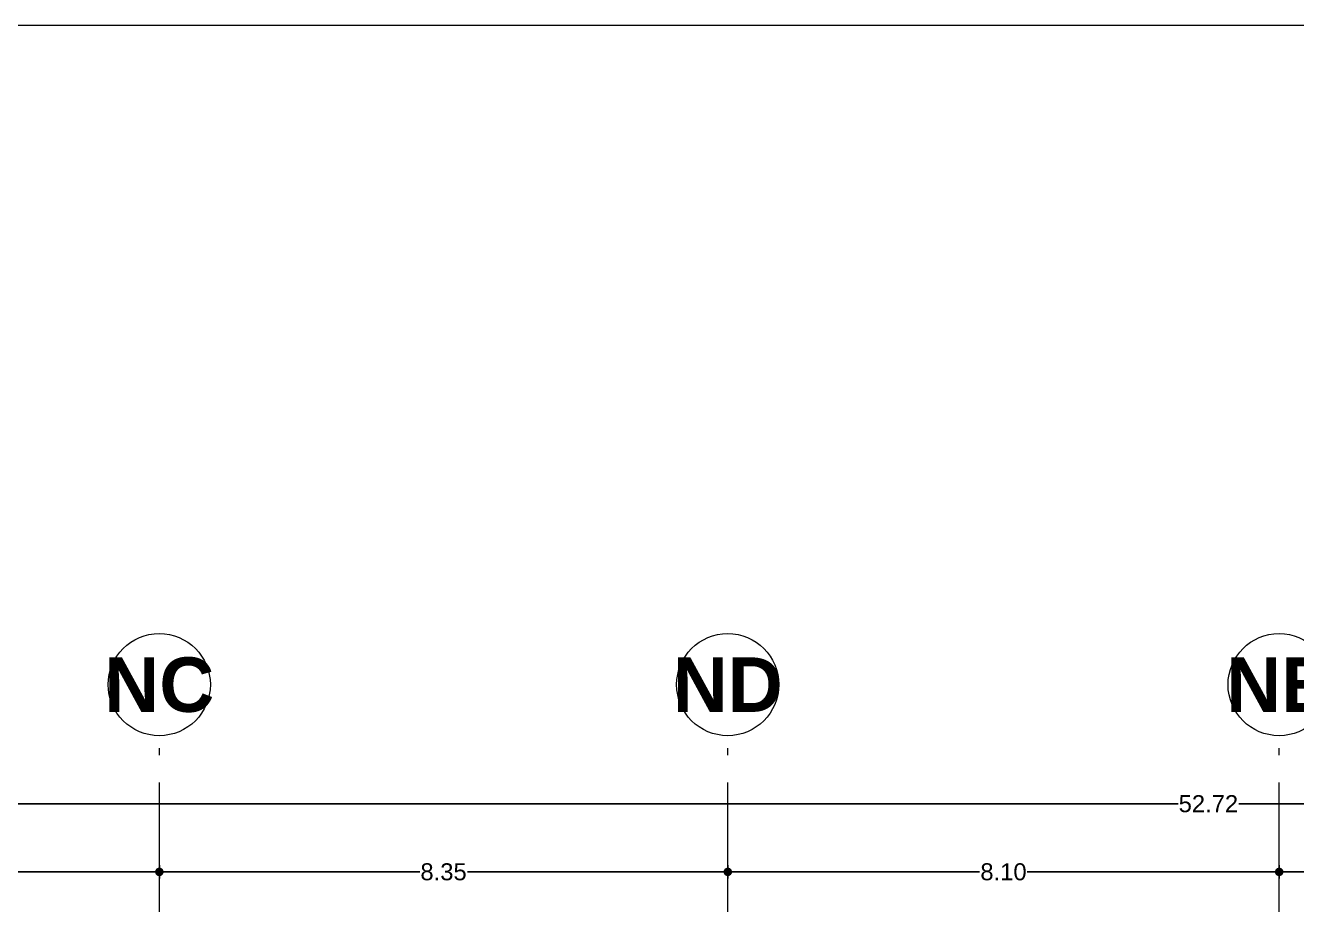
# Model space of a CAD drawing. Header units: metres. Extents: x -22 to 564, y 0 to 143.
# Drawn here: x 293.87 to 312.54, y 56.07 to 68.98 of the extents above; entities that cross this region are included whole.
import ezdxf
from ezdxf.enums import TextEntityAlignment as Align

# ---------------------------------------------------------------- set-up
doc = ezdxf.new("R2010")
doc.units = ezdxf.units.M
doc.linetypes.add('EJES630', pattern=[6.3, 5.5, -0.4, 0, -0.4])
for name, color, linetype in [('COTAS EJES', 8, 'Continuous'), ('EJES BOLAS', 11, 'Continuous'), ('EJES TEXTOS', 3, 'Continuous')]:
    doc.layers.add(name, color=color, linetype=linetype)
doc.layers.add('EJES', color=11, linetype='EJES630', lineweight=0)
doc.layers.add('XREF PIE 1.100$0$G-ANNO-TTLB', color=7, linetype='Continuous', lineweight=9)
doc.styles.add('COTAS', font='arial.ttf')
doc.styles.add('EJES', font='arialbd.ttf', dxfattribs={"height": 0.8})
doc.dimstyles.new('100 EJES', dxfattribs={"dimtxt": 0.25, "dimasz": 0.125, "dimexe": 0.1, "dimexo": 0.1, "dimgap": 0.025, "dimtad": 0, "dimtih": 1, "dimtoh": 1, "dimzin": 1, "dimdsep": 46, "dimtxsty": 'COTAS', "dimblk": 'DOT', "dimcen": 0.1, "dimclrd": 256, "dimclre": 256, "dimclrt": 7, "dimadec": 0, "dimazin": 1, "dimtfac": 1, "dimtofl": 0, "dimtmove": 2, "dimatfit": 3, "dimfxl": 1, "dimtolj": 1, "dimtzin": 1, "dimlwd": 25, "dimlwe": -1, "dimarcsym": 0})

# ---------------------------------------------------------------- blocks, each defined once
blk = doc.blocks.new('XREF PIE 1.100$0$ZUM-TB-XX-PP_PIE DE PLANO - ZUM_TB_PP_XX__PIE DE PLANO 90x60cm-1443826-PLANTA BAJA GENERAL')
at = {"layer": 'XREF PIE 1.100$0$G-ANNO-TTLB', "lineweight": 20}
blk.add_line((0.3018, 0.595), (-0.4632, 0.595), dxfattribs=at)
blk = doc.blocks.new('EJE')
at = {"linetype": 'Continuous', "lineweight": 5}
blk.add_circle((0, 0), 0.75, dxfattribs=at)
at = {"layer": 'EJES TEXTOS', "style": 'EJES'}
blk.add_attdef('EJE', text='', height=0.8, dxfattribs=at).set_placement((0, 0), align=Align.MIDDLE_CENTER)
blk = doc.blocks.new('_DOT')
at = {"color": 0, "linetype": 'ByBlock', "lineweight": -2}
blk.add_line((-0.5, 0), (-1, 0), dxfattribs=at)
at = {"color": 0, "linetype": 'ByBlock', "lineweight": -2, "const_width": 0.5}
blk.add_lwpolyline([(-0.25, 0, 1), (0.25, 0, 1)], format="xyb", close=True, dxfattribs=at)
blk = doc.blocks.new('*D80')
at = {"layer": 'COTAS EJES', "transparency": 16777216}
for p, q in [((295.839, 56.451), (295.839, 56.648)), ((304.189, 56.451), (304.189, 56.648))]:
    blk.add_line(p, q, dxfattribs=at)
at = {"layer": 'COTAS EJES', "lineweight": 25, "transparency": 16777216}
for p, q in [((295.964, 56.548), (299.663, 56.548)), ((304.064, 56.548), (300.364, 56.548))]:
    blk.add_line(p, q, dxfattribs=at)
at = {"layer": 'COTAS EJES', "lineweight": 25, "transparency": 16777216, "xscale": 0.125, "yscale": 0.125, "zscale": 0.125, "rotation": 180}
blk.add_blockref('_DOT', (295.839, 56.548), dxfattribs=at)
at = {"layer": 'COTAS EJES', "lineweight": 25, "transparency": 16777216, "xscale": 0.125, "yscale": 0.125, "zscale": 0.125}
blk.add_blockref('_DOT', (304.189, 56.548), dxfattribs=at)
at = {"layer": 'COTAS EJES', "color": 7, "transparency": 16777216, "insert": (300.014, 56.548), "char_height": 0.25, "attachment_point": 5, "style": 'COTAS'}
blk.add_mtext('\\A1;8.35', dxfattribs=at)
blk = doc.blocks.new('*D81')
at = {"layer": 'COTAS EJES', "transparency": 16777216}
for p, q in [((304.189, 56.451), (304.189, 56.648)), ((312.289, 56.451), (312.289, 56.648))]:
    blk.add_line(p, q, dxfattribs=at)
at = {"layer": 'COTAS EJES', "lineweight": 25, "transparency": 16777216}
for p, q in [((304.314, 56.548), (307.889, 56.548)), ((312.164, 56.548), (308.588, 56.548))]:
    blk.add_line(p, q, dxfattribs=at)
at = {"layer": 'COTAS EJES', "lineweight": 25, "transparency": 16777216, "xscale": 0.125, "yscale": 0.125, "zscale": 0.125, "rotation": 180}
blk.add_blockref('_DOT', (304.189, 56.548), dxfattribs=at)
at = {"layer": 'COTAS EJES', "lineweight": 25, "transparency": 16777216, "xscale": 0.125, "yscale": 0.125, "zscale": 0.125}
blk.add_blockref('_DOT', (312.289, 56.548), dxfattribs=at)
at = {"layer": 'COTAS EJES', "color": 7, "transparency": 16777216, "insert": (308.239, 56.548), "char_height": 0.25, "attachment_point": 5, "style": 'COTAS'}
blk.add_mtext('\\A1;8.10', dxfattribs=at)
blk = doc.blocks.new('*D82')
at = {"layer": 'COTAS EJES', "transparency": 16777216}
for p, q in [((312.289, 56.451), (312.289, 56.648)), ((319.609, 56.451), (319.609, 56.648))]:
    blk.add_line(p, q, dxfattribs=at)
at = {"layer": 'COTAS EJES', "lineweight": 25, "transparency": 16777216}
for p, q in [((312.414, 56.548), (315.601, 56.548)), ((319.484, 56.548), (316.296, 56.548))]:
    blk.add_line(p, q, dxfattribs=at)
at = {"layer": 'COTAS EJES', "lineweight": 25, "transparency": 16777216, "xscale": 0.125, "yscale": 0.125, "zscale": 0.125, "rotation": 180}
blk.add_blockref('_DOT', (312.289, 56.548), dxfattribs=at)
at = {"layer": 'COTAS EJES', "lineweight": 25, "transparency": 16777216, "xscale": 0.125, "yscale": 0.125, "zscale": 0.125}
blk.add_blockref('_DOT', (319.609, 56.548), dxfattribs=at)
at = {"layer": 'COTAS EJES', "color": 7, "transparency": 16777216, "insert": (315.949, 56.548), "char_height": 0.25, "attachment_point": 5, "style": 'COTAS'}
blk.add_mtext('\\A1;7.32', dxfattribs=at)
blk = doc.blocks.new('*D84')
at = {"layer": 'COTAS EJES', "transparency": 16777216}
for p, q in [((287.489, 56.451), (287.489, 56.648)), ((295.839, 56.451), (295.839, 56.648))]:
    blk.add_line(p, q, dxfattribs=at)
at = {"layer": 'COTAS EJES', "lineweight": 25, "transparency": 16777216}
for p, q in [((287.614, 56.548), (291.313, 56.548)), ((295.714, 56.548), (292.014, 56.548))]:
    blk.add_line(p, q, dxfattribs=at)
at = {"layer": 'COTAS EJES', "lineweight": 25, "transparency": 16777216, "xscale": 0.125, "yscale": 0.125, "zscale": 0.125, "rotation": 180}
blk.add_blockref('_DOT', (287.489, 56.548), dxfattribs=at)
at = {"layer": 'COTAS EJES', "lineweight": 25, "transparency": 16777216, "xscale": 0.125, "yscale": 0.125, "zscale": 0.125}
blk.add_blockref('_DOT', (295.839, 56.548), dxfattribs=at)
at = {"layer": 'COTAS EJES', "color": 7, "transparency": 16777216, "insert": (291.664, 56.548), "char_height": 0.25, "attachment_point": 5, "style": 'COTAS'}
blk.add_mtext('\\A1;8.35', dxfattribs=at)
blk = doc.blocks.new('*D75')
at = {"layer": 'COTAS EJES', "transparency": 16777216}
for p, q in [((284.888, 57.451), (284.888, 57.648)), ((337.609, 57.417), (337.609, 57.648))]:
    blk.add_line(p, q, dxfattribs=at)
at = {"layer": 'COTAS EJES', "lineweight": 25, "transparency": 16777216}
for p, q in [((285.013, 57.548), (310.803, 57.548)), ((337.484, 57.548), (311.694, 57.548))]:
    blk.add_line(p, q, dxfattribs=at)
at = {"layer": 'COTAS EJES', "lineweight": 25, "transparency": 16777216, "xscale": 0.125, "yscale": 0.125, "zscale": 0.125, "rotation": 180}
blk.add_blockref('_DOT', (284.888, 57.548), dxfattribs=at)
at = {"layer": 'COTAS EJES', "lineweight": 25, "transparency": 16777216, "xscale": 0.125, "yscale": 0.125, "zscale": 0.125}
blk.add_blockref('_DOT', (337.609, 57.548), dxfattribs=at)
at = {"layer": 'COTAS EJES', "color": 7, "transparency": 16777216, "insert": (311.249, 57.548), "char_height": 0.25, "attachment_point": 5, "style": 'COTAS'}
blk.add_mtext('\\A1;52.72', dxfattribs=at)

msp = doc.modelspace()

# ---------------------------------------------------------------- block references
at = {"layer": 'XREF PIE 1.100$0$G-ANNO-TTLB', "xscale": 100.0000000000004, "yscale": 100.0000000000004, "zscale": 100.0000000000004}
msp.add_blockref('XREF PIE 1.100$0$ZUM-TB-XX-PP_PIE DE PLANO - ZUM_TB_PP_XX__PIE DE PLANO 90x60cm-1443826-PLANTA BAJA GENERAL', (320.902, 9.479), dxfattribs=at)

# ---------------------------------------------------------------- next in the draw order: linework, layer by layer
at = {"layer": 'EJES'}
for p, q in [((295.839, 33.163), (295.839, 58.548)), ((304.189, 33.163), (304.189, 58.548)), ((312.289, 33.163), (312.289, 58.548))]:
    msp.add_line(p, q, dxfattribs=at)

# ---------------------------------------------------------------- next in the draw order: block references
at = {"layer": 'EJES BOLAS'}
for p, values in [((295.838, 59.298, 0), {'EJE': 'NC'}), ((304.188, 59.298, 0), {'EJE': 'ND'}), ((312.288, 59.298, 0), {'EJE': 'NE'})]:
    msp.add_blockref('EJE', p, dxfattribs=at).add_auto_attribs(values)

# ---------------------------------------------------------------- next in the draw order: dimensions: what is measured, and where the dimension line sits
at = {"layer": 'COTAS EJES'}
for base, p1, p2, picture, middle in [((337.609, 57.548, -0.001), (284.888, 57.351, 0), (337.609, 57.317, 0), '*D75', (311.249, 57.548, -0.001)), ((295.839, 56.548, 0), (287.489, 56.351, 0), (295.839, 56.351, 0), '*D84', (291.664, 56.548, 0)), ((304.189, 56.548, 0), (295.839, 56.351, 0), (304.189, 56.351, 0), '*D80', (300.014, 56.548, 0)), ((312.289, 56.548, 0), (304.189, 56.351, 0), (312.289, 56.351, 0), '*D81', (308.239, 56.548, 0)), ((319.609, 56.548, 0), (312.289, 56.351, 0), (319.609, 56.351, 0), '*D82', (315.949, 56.548, 0))]:
    dim = msp.add_linear_dim(base=base, p1=p1, p2=p2, dimstyle='100 EJES', dxfattribs=at)
    dim.commit()
    dim.dimension.update_dxf_attribs({"geometry": picture, "text_midpoint": middle})

doc.saveas('drawing.dxf')
